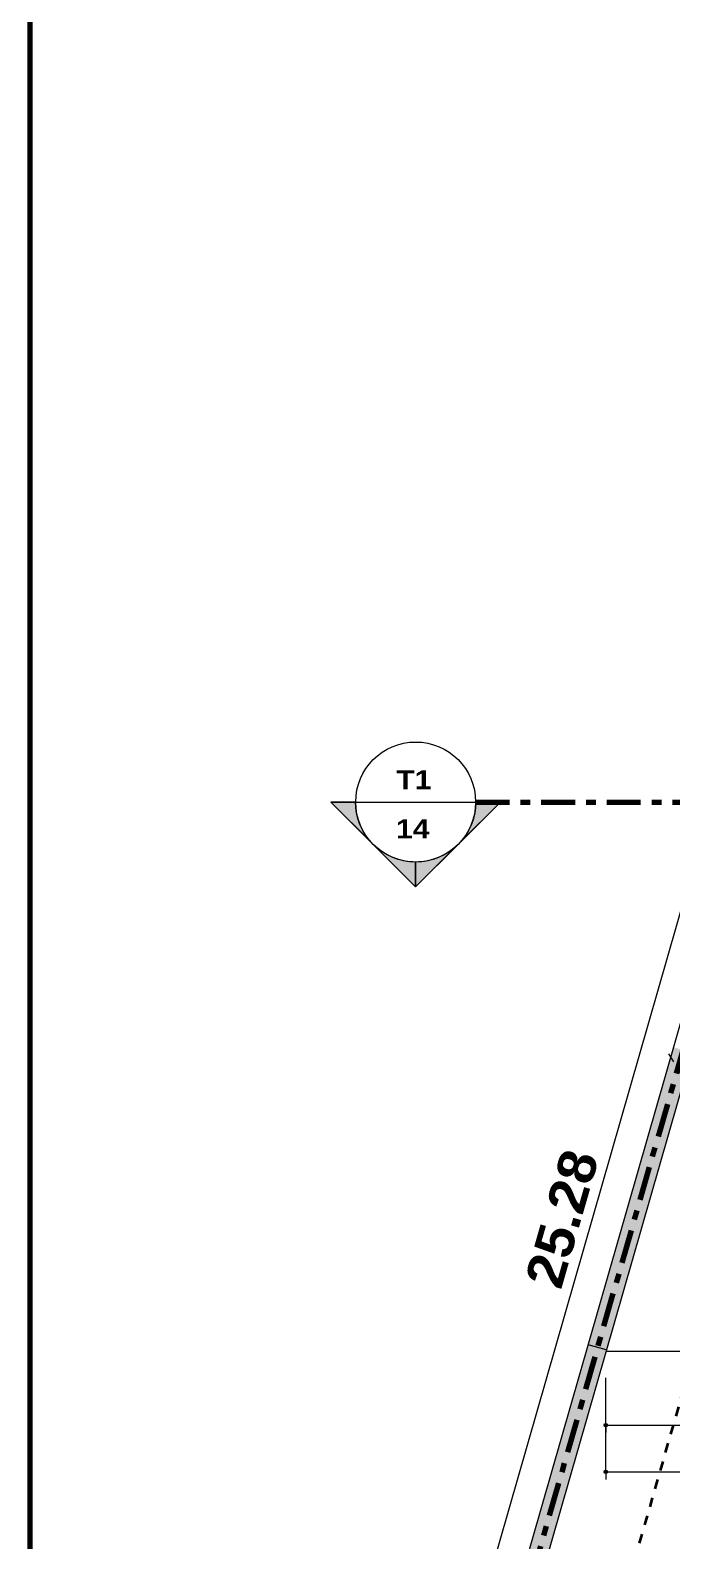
# Model space of a CAD drawing. Header units: metres. Extents: x -144 to 1000, y -717 to 29.
# Drawn here: x 398.51 to 405.31, y -562.43 to -546.44 of the extents above; entities that cross this region are included whole.
import ezdxf

# ---------------------------------------------------------------- set-up
doc = ezdxf.new("R2010")
doc.units = ezdxf.units.M
doc.linetypes.add('Basculante', pattern=[0.11625, 0.075, -0.04125])
doc.linetypes.add('Dash Dot 3_16_', pattern=[0.595313, 0.357187, -0.119063, 0, -0.119063])
doc.layers.get('0').update_dxf_attribs({"color": 1})
for name, color, linetype, lineweight in [('A-ANNO-DIMS', 1, 'Continuous', 9), ('A-DETL', 1, 'Continuous', 9), ('A-DETL-WIDE', 1, 'Continuous', 100), ('A-FLOR', 2, 'Continuous', 9), ('A-WALL', 4, 'Continuous', 9), ('G-ANNO-SYMB', 1, 'Continuous', 9)]:
    doc.layers.add(name, color=color, linetype=linetype, lineweight=lineweight)
doc.styles.add('Arial Black', font='', dxfattribs={"height": 0.15})
doc.styles.add('Britannic Bold_B_2', font='', dxfattribs={"width": 1.1, "height": 0.009})
doc.styles.get('Arial Black').set_extended_font_data('Arial Black')
doc.styles.get('Britannic Bold_B_2').set_extended_font_data('Britannic Bold', bold=True)

# ---------------------------------------------------------------- blocks, each defined once
blk = doc.blocks.new('A$C4d52d4f2')
at = {"layer": 'A-DETL-WIDE'}
blk.add_line((-0.40513, -0.58802), (-0.40513, -0.00202), dxfattribs=at)
blk = doc.blocks.new('Y')
at = {"layer": 'A-ANNO-DIMS', "lineweight": 25, "true_color": 0x00592d}
h = blk.add_hatch(color=118, dxfattribs=at)
edge = h.paths.add_edge_path()
edge.add_arc((393.769, -500.722), 0.015, 0, 360)
at = {"layer": 'A-ANNO-DIMS', "lineweight": 25, "true_color": 0x004080}
h = blk.add_hatch(color=156, dxfattribs=at)
edge = h.paths.add_edge_path()
edge.add_arc((393.769, -501.217), 0.015, 0, 360)
at = {"layer": 'A-WALL', "true_color": 0x808080}
for points in [[(393.773, -499.926), (394.678, -496.779), (394.486, -496.723), (393.581, -499.871), (393.769, -499.925)], [(390.585, -511.02), (393.773, -499.926), (393.581, -499.871), (390.393, -510.964), (390.536, -511.005)]]:
    blk.add_hatch(color=8, dxfattribs=at).paths.add_polyline_path(points)
at = {"layer": 'G-ANNO-SYMB', "extrusion": (0, 0, -1)}
h = blk.add_hatch(color=256, dxfattribs=at)
edge = h.paths.add_edge_path()
edge.add_arc((-391.754, -494.128), 0.636, 317.9216, 360)
edge.add_line((-391.118, -494.128), (-390.856, -494.128))
edge.add_line((-390.856, -494.128), (-391.282, -494.554))
h = blk.add_hatch(color=256, dxfattribs=at)
edge = h.paths.add_edge_path()
edge.add_line((-392.226, -494.554), (-392.652, -494.128))
edge.add_line((-392.652, -494.128), (-392.39, -494.128))
edge.add_arc((-391.754, -494.128), 0.636, 180, 222.0784)
h = blk.add_hatch(color=256, dxfattribs=at)
edge = h.paths.add_edge_path()
edge.add_line((-391.305, -494.577), (-391.754, -495.026))
edge.add_line((-391.754, -495.026), (-391.754, -494.763))
edge.add_arc((-391.754, -494.128), 0.635, 270, 315)
h = blk.add_hatch(color=256, dxfattribs=at)
edge = h.paths.add_edge_path()
edge.add_arc((-391.754, -494.128), 0.635, 225, 270)
edge.add_line((-391.754, -494.763), (-391.754, -495.026))
edge.add_line((-391.754, -495.026), (-392.203, -494.577))
at = {"layer": 'A-ANNO-DIMS', "color": 5, "true_color": 0x0000ff}
blk.add_line((390.068, -510.915), (397.049, -486.623), dxfattribs=at)
at = {"layer": 'A-ANNO-DIMS', "color": 118, "true_color": 0x00592d}
for q in [(393.769, -500.222), (398.745, -500.722), (393.769, -500.802)]:
    blk.add_line((393.769, -500.722), q, dxfattribs=at)
at = {"layer": 'A-ANNO-DIMS', "color": 156, "true_color": 0x004080}
for q in [(393.769, -500.717), (402.144, -501.217), (393.769, -501.297)]:
    blk.add_line((393.769, -501.217), q, dxfattribs=at)
at = {"layer": 'A-ANNO-DIMS', "color": 118, "lineweight": 25, "true_color": 0x00592d}
blk.add_circle((393.769, -500.722), 0.015, dxfattribs=at)
at = {"layer": 'A-ANNO-DIMS', "color": 156, "lineweight": 25, "true_color": 0x004080}
blk.add_circle((393.769, -501.217), 0.015, dxfattribs=at)
at = {"layer": 'A-DETL', "color": 7, "linetype": 'Dash Dot 3_16_', "lineweight": 70}
blk.add_line((390.484, -511.034), (397.464, -486.742), dxfattribs=at)
at = {"layer": 'A-DETL', "color": 7, "linetype": 'Basculante', "lineweight": 35}
blk.add_line((398.237, -487.651), (391.512, -511.053), dxfattribs=at)
at = {"layer": 'A-DETL', "color": 9, "linetype": 'Basculante', "true_color": 0xc0c0c0}
blk.add_line((394.433, -496.793), (396.324, -499.943), dxfattribs=at)
at = {"layer": 'A-FLOR'}
blk.add_line((398.245, -499.943), (393.769, -499.943), dxfattribs=at)
at = {"layer": 'A-WALL'}
for p, q in [((390.393, -510.964), (397.379, -486.654)), ((397.535, -486.836), (390.59, -511.005)), ((393.773, -499.926), (393.581, -499.871))]:
    blk.add_line(p, q, dxfattribs=at)
at = {"layer": 'G-ANNO-SYMB', "lineweight": 18, "extrusion": (0, 0, -1)}
for p, q in [((391.754, -495.026), (390.856, -494.128)), ((391.119, -494.128), (390.856, -494.128)), ((391.282, -494.554), (390.856, -494.128)), ((390.856, -494.128), (391.118, -494.128)), ((391.754, -495.026), (392.652, -494.128)), ((392.652, -494.128), (392.226, -494.554)), ((392.389, -494.128), (392.652, -494.128)), ((392.39, -494.128), (392.652, -494.128)), ((391.754, -495.026), (391.305, -494.577)), ((392.203, -494.577), (391.754, -495.026)), ((391.754, -494.763), (391.754, -495.026)), ((391.754, -495.026), (391.754, -494.763))]:
    blk.add_line(p, q, dxfattribs=at)
at = {"layer": 'G-ANNO-SYMB', "lineweight": 18}
blk.add_line((391.119, -494.128), (392.389, -494.128), dxfattribs=at)
at = {"layer": 'G-ANNO-SYMB', "linetype": 'Dash Dot 3_16_', "lineweight": 70}
blk.add_line((392.389, -494.128), (402.149, -494.128), dxfattribs=at)
at = {"layer": 'G-ANNO-SYMB', "lineweight": 18, "extrusion": (0, 0, -1)}
for radius, start, end in [(0.635, 0, 180), (0.636, 317.9216, 0), (0.635, 180, 0), (0.636, 180, 222.0784), (0.635, 270, 315), (0.635, 225, 270)]:
    blk.add_arc((-391.754, -494.128), radius, start, end, dxfattribs=at)
at = {"layer": 'A-ANNO-DIMS', "color": 5, "true_color": 0x0000ff, "insert": (392.907, -499.189), "char_height": 0.4, "width": 1.40028, "attachment_point": 1, "rotation": 73.9667, "line_spacing_factor": 1.000203, "style": 'Britannic Bold_B_2'}
blk.add_mtext('25.28', dxfattribs=at)
at = {"layer": 'G-ANNO-SYMB', "style": 'Arial Black'}
for s, p in [('T1', (391.548, -493.992)), ('14', (391.545, -494.512))]:
    blk.add_text(s, height=0.2, dxfattribs=at).set_placement(p)

msp = doc.modelspace()

# ---------------------------------------------------------------- block references
at = {"xscale": 99.43160273753426, "yscale": 99.43160273753426, "zscale": 99.43160273753426}
msp.add_blockref('A$C4d52d4f2', (438.793, -530.45), dxfattribs=at)
at = {"color": 3}
msp.add_blockref('Y', (10.839, -60.481), dxfattribs=at)

doc.saveas('drawing.dxf')
